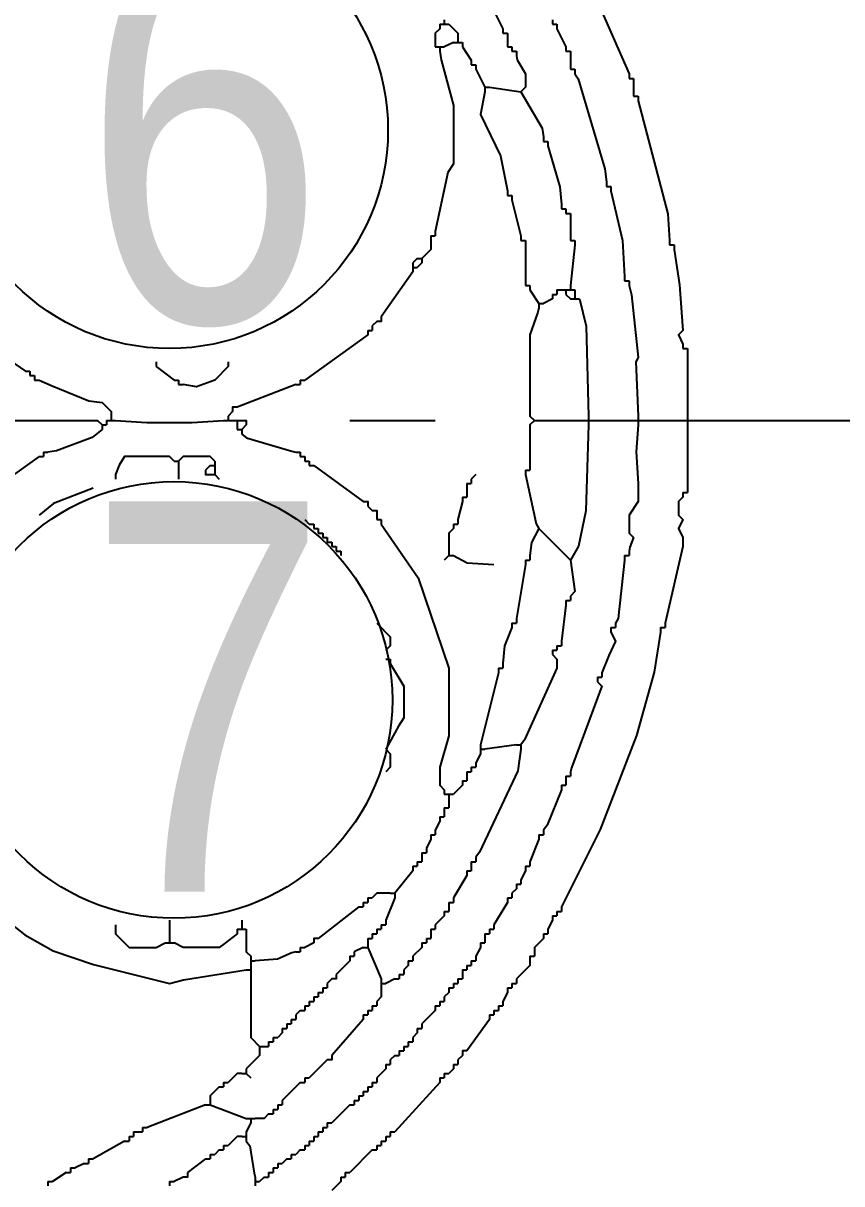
# Model space of a CAD drawing. Header units: millimetres. Extents: x -78 to 6757, y -2226 to 2184.
# Drawn here: x 70.36 to 82.1, y 1025.96 to 1042.61 of the extents above; entities that cross this region are included whole.
import ezdxf
from ezdxf.enums import TextEntityAlignment as Align

# ---------------------------------------------------------------- set-up
doc = ezdxf.new("R2010")
doc.units = ezdxf.units.MM
doc.layers.add('LAYER_0', color=7, linetype='Continuous')
doc.styles.get("Standard").update_dxf_attribs({"font": 'TIMES.TTF'})
doc.styles.add('TEXT', font='ARIAL.TTF', dxfattribs={"width": 0.8, "height": 4})
doc.linetypes.add('ZIPPED_TUBE', pattern='A,0.0001,-0.25,["~",Standard,S=1,R=0,X=-0.3,Y=-0.6],-0.25', length=0.5001)

# ---------------------------------------------------------------- blocks, each defined once
blk = doc.blocks.new('A$C31814A24')
at = {"color": 7, "linetype": 'Continuous'}
for points in [[(25.43, 22.337), (25.66, 21.876)], [(26.63, 22.153), (26.953, 21.414)], [(25.014, 21.922), (25.06, 21.922)], [(25.014, 21.922), (25.014, 21.876)], [(25.06, 21.968), (25.06, 21.922)], [(25.06, 21.922), (25.107, 21.922)], [(25.107, 21.922), (25.199, 21.83), (25.199, 21.784)], [(26.168, 21.968), (26.168, 21.922)], [(26.168, 21.922), (26.214, 21.922)], [(26.214, 21.922), (26.214, 21.876)], [(25.014, 21.876), (24.968, 21.83), (24.968, 21.737)], [(25.199, 21.784), (25.199, 21.737)], [(25.66, 21.876), (25.66, 21.83)], [(25.66, 21.83), (25.706, 21.83)], [(25.706, 21.83), (25.706, 21.784)], [(25.706, 21.784), (25.706, 21.737)], [(26.214, 21.876), (26.306, 21.691)], [(24.968, 21.737), (24.968, 21.691)], [(24.968, 21.691), (25.014, 21.691)], [(25.014, 21.691), (25.06, 21.691)], [(25.014, 21.691), (25.014, 21.645)], [(25.153, 21.737), (25.06, 21.691)], [(25.153, 21.737), (25.199, 21.737)], [(25.199, 21.737), (25.245, 21.737)], [(25.245, 21.737), (25.245, 21.691)], [(25.245, 21.691), (25.337, 21.553)], [(25.706, 21.737), (25.706, 21.691)], [(25.706, 21.691), (25.753, 21.691)], [(25.753, 21.691), (25.753, 21.645)], [(26.306, 21.691), (26.306, 21.645)], [(25.014, 21.645), (25.028, 21.557), (25.153, 21.091), (25.153, 20.491), (25.097, 20.404), (24.968, 19.799)], [(25.337, 21.553), (25.337, 21.507)], [(25.753, 21.645), (25.799, 21.645)], [(25.799, 21.645), (25.799, 21.599)], [(25.799, 21.599), (25.808, 21.557), (25.891, 21.414), (25.891, 21.276), (25.845, 21.23)], [(26.306, 21.645), (26.353, 21.645)], [(26.353, 21.645), (26.353, 21.599)], [(26.353, 21.599), (26.353, 21.507)], [(25.337, 21.507), (25.383, 21.507)], [(25.383, 21.507), (25.383, 21.461)], [(25.383, 21.461), (25.476, 21.276)], [(26.353, 21.507), (26.353, 21.461)], [(26.353, 21.461), (26.399, 21.461)], [(26.399, 21.461), (26.399, 21.414)], [(26.399, 21.414), (26.431, 21.364), (26.706, 20.441), (26.722, 20.307)], [(26.953, 21.414), (26.953, 21.368)], [(26.953, 21.368), (26.999, 21.368)], [(26.999, 21.368), (26.999, 21.322)], [(26.999, 21.322), (26.999, 21.23)], [(25.476, 21.23), (25.43, 20.999), (25.636, 20.574), (25.706, 20.214)], [(25.476, 21.276), (25.522, 21.276)], [(25.476, 21.276), (25.476, 21.23)], [(25.522, 21.276), (25.845, 21.23)], [(25.845, 21.23), (26.062, 20.856), (26.076, 20.768)], [(26.999, 21.23), (26.999, 21.184)], [(26.999, 21.184), (27.045, 21.184)], [(27.045, 21.184), (27.045, 21.137)], [(27.045, 21.137), (27.349, 19.981), (27.368, 19.707)], [(26.076, 20.768), (26.076, 20.722)], [(26.076, 20.722), (26.122, 20.722)], [(26.122, 20.722), (26.122, 20.676)], [(26.122, 20.676), (26.243, 20.257), (26.26, 20.076)], [(26.722, 20.307), (26.722, 20.261)], [(26.722, 20.261), (26.768, 20.261)], [(26.768, 20.261), (26.768, 20.214)], [(25.706, 20.214), (25.706, 20.168)], [(25.706, 20.168), (25.753, 20.168)], [(25.753, 20.168), (25.753, 20.122)], [(25.753, 20.122), (25.845, 19.753)], [(26.768, 20.214), (26.886, 19.705), (26.906, 19.338)], [(26.26, 20.076), (26.26, 20.03)], [(26.26, 20.03), (26.306, 20.03)], [(26.306, 20.03), (26.306, 19.984)], [(26.306, 19.984), (26.353, 19.984)], [(26.353, 19.984), (26.353, 19.938)], [(26.353, 19.938), (26.353, 19.753)], [(24.922, 19.753), (24.968, 19.753)], [(24.922, 19.753), (24.922, 19.707)], [(24.968, 19.799), (24.968, 19.753)], [(25.845, 19.753), (25.845, 19.707)], [(26.353, 19.753), (26.353, 19.707)], [(24.922, 19.707), (24.922, 19.614), (24.83, 19.522)], [(25.845, 19.707), (25.891, 19.707)], [(25.891, 19.707), (25.891, 19.661)], [(25.891, 19.661), (25.891, 19.291)], [(26.353, 19.707), (26.399, 19.707)], [(26.399, 19.661), (26.353, 19.245)], [(26.399, 19.707), (26.399, 19.661)], [(27.368, 19.707), (27.368, 19.661)], [(27.368, 19.661), (27.414, 19.661)], [(27.414, 19.661), (27.414, 19.614)], [(24.783, 19.522), (24.737, 19.476)], [(24.783, 19.522), (24.83, 19.522)], [(24.83, 19.522), (24.83, 19.476)], [(27.414, 19.614), (27.469, 19.25), (27.506, 18.784), (27.46, 18.738), (27.506, 18.645)], [(24.737, 19.476), (24.737, 19.43)], [(24.737, 19.43), (24.783, 19.43)], [(24.737, 19.43), (24.737, 19.384)], [(24.83, 19.476), (24.783, 19.43)], [(24.737, 19.384), (24.414, 18.922)], [(25.891, 19.291), (25.891, 19.245)], [(26.906, 19.338), (26.906, 19.291)], [(26.906, 19.291), (26.953, 19.291)], [(26.953, 19.291), (26.953, 19.245)], [(25.891, 19.245), (25.937, 19.245)], [(25.937, 19.245), (25.937, 19.199)], [(25.937, 19.199), (26.03, 19.061)], [(26.168, 19.153), (26.214, 19.153)], [(26.168, 19.153), (26.168, 19.107)], [(26.214, 19.199), (26.26, 19.199)], [(26.214, 19.199), (26.214, 19.153)], [(26.26, 19.199), (26.306, 19.199)], [(26.306, 19.199), (26.353, 19.199)], [(26.306, 19.199), (26.306, 19.153)], [(26.306, 19.153), (26.353, 19.107)], [(26.353, 19.245), (26.353, 19.199)], [(26.353, 19.199), (26.399, 19.199)], [(26.399, 19.199), (26.399, 19.153)], [(26.399, 19.153), (26.399, 19.107)], [(26.953, 19.245), (26.979, 19.15), (27.045, 18.507), (27.022, 18.461), (27.045, 17.907)], [(26.03, 19.061), (26.076, 19.061)], [(26.03, 19.061), (26.03, 19.015)], [(26.168, 19.107), (26.076, 19.061)], [(26.353, 19.107), (26.399, 19.107)], [(26.399, 19.107), (26.445, 19.107)], [(26.445, 19.107), (26.515, 18.829), (26.537, 17.907)], [(24.414, 18.922), (24.414, 18.876), (24.368, 18.876)], [(26.03, 19.015), (26.02, 18.973), (25.937, 18.738), (25.937, 17.907), (25.983, 17.861)], [(24.368, 18.876), (24.322, 18.83)], [(24.322, 18.83), (24.322, 18.784)], [(24.276, 18.738), (23.63, 18.276)], [(24.276, 18.784), (24.322, 18.784)], [(24.276, 18.784), (24.276, 18.738)], [(27.506, 18.645), (27.506, 18.599)], [(27.506, 18.599), (27.553, 18.599)], [(27.553, 18.599), (27.553, 18.553)], [(20.491, 18.553), (20.768, 18.368)], [(22.107, 18.461), (22.107, 18.415)], [(22.845, 18.461), (22.845, 18.415), (22.707, 18.276), (22.522, 18.207), (22.384, 18.23)], [(27.553, 18.553), (27.553, 17.907)], [(20.768, 18.368), (20.814, 18.368)], [(20.814, 18.368), (20.814, 18.322)], [(20.814, 18.322), (20.861, 18.322)], [(20.861, 18.322), (20.861, 18.276)], [(22.107, 18.415), (22.291, 18.276)], [(20.861, 18.276), (20.907, 18.276)], [(20.907, 18.276), (21.041, 18.216), (21.418, 18.062), (21.553, 18.045), (21.645, 17.953), (21.645, 17.907)], [(22.291, 18.276), (22.337, 18.276)], [(22.337, 18.276), (22.337, 18.23)], [(22.337, 18.23), (22.384, 18.23)], [(23.537, 18.23), (22.937, 17.999)], [(23.537, 18.23), (23.584, 18.23)], [(23.584, 18.276), (23.63, 18.276)], [(23.584, 18.276), (23.584, 18.23)], [(22.937, 17.999), (22.891, 17.999), (22.891, 17.953)], [(20.168, 17.861), (21.507, 17.861), (21.553, 17.815)], [(21.599, 17.861), (21.645, 17.861)], [(21.599, 17.861), (21.599, 17.815)], [(21.645, 17.907), (21.645, 17.861)], [(21.645, 17.861), (21.691, 17.861)], [(21.691, 17.861), (22.012, 17.841), (22.478, 17.841), (22.799, 17.861)], [(22.799, 17.861), (22.845, 17.861)], [(22.891, 17.953), (22.845, 17.907)], [(22.845, 17.907), (22.845, 17.861)], [(22.845, 17.861), (22.891, 17.861)], [(22.891, 17.861), (22.937, 17.861)], [(22.937, 17.861), (22.984, 17.861)], [(22.937, 17.861), (22.937, 17.815)], [(22.984, 17.861), (23.03, 17.861), (23.03, 17.815)], [(24.091, 17.861), (24.968, 17.861)], [(25.983, 17.861), (25.937, 17.815), (25.937, 17.399)], [(25.983, 17.861), (26.491, 17.861)], [(26.491, 17.861), (26.537, 17.861)], [(26.537, 17.907), (26.537, 17.861)], [(26.537, 17.861), (26.583, 17.861)], [(26.537, 17.861), (26.537, 17.815)], [(26.583, 17.861), (26.999, 17.861)], [(26.999, 17.861), (27.045, 17.861)], [(27.045, 17.907), (27.045, 17.861)], [(27.045, 17.861), (27.091, 17.861)], [(27.045, 17.861), (27.045, 17.815)], [(27.091, 17.861), (27.506, 17.861)], [(27.506, 17.861), (27.553, 17.861)], [(27.553, 17.907), (27.553, 17.861)], [(27.553, 17.861), (27.599, 17.861)], [(27.553, 17.861), (27.553, 17.815)], [(27.599, 17.861), (30.368, 17.861)], [(21.553, 17.768), (21.453, 17.687), (21.087, 17.551), (20.999, 17.538)], [(21.553, 17.815), (21.599, 17.815)], [(21.553, 17.815), (21.553, 17.768)], [(22.937, 17.815), (22.937, 17.768)], [(22.937, 17.768), (22.984, 17.768)], [(23.03, 17.815), (22.984, 17.768)], [(22.984, 17.768), (22.984, 17.722)], [(26.537, 17.815), (26.51, 16.935), (26.436, 16.573), (26.353, 16.43)], [(27.045, 17.815), (27.026, 17.54), (27.045, 17.215), (27.045, 17.03), (26.953, 16.892), (26.953, 16.707), (26.999, 16.661), (26.962, 16.564), (26.953, 16.522)], [(27.553, 17.815), (27.553, 17.168)], [(22.984, 17.722), (23.034, 17.685), (23.496, 17.547), (23.537, 17.538)], [(20.907, 17.491), (20.584, 17.261)], [(20.907, 17.491), (20.953, 17.491)], [(20.953, 17.538), (20.999, 17.538)], [(20.953, 17.538), (20.953, 17.491)], [(22.291, 17.445), (22.245, 17.491), (21.784, 17.491), (21.728, 17.404), (21.691, 17.307)], [(22.707, 17.445), (22.66, 17.491), (22.384, 17.491), (22.337, 17.445)], [(23.537, 17.538), (23.584, 17.538)], [(23.584, 17.538), (23.584, 17.491)], [(23.584, 17.491), (23.63, 17.491)], [(23.63, 17.491), (23.63, 17.445)], [(22.291, 17.445), (22.337, 17.445)], [(22.337, 17.445), (22.337, 17.399)], [(22.337, 17.399), (22.337, 17.261)], [(22.66, 17.399), (22.614, 17.353)], [(22.66, 17.399), (22.707, 17.399)], [(22.707, 17.445), (22.707, 17.399)], [(22.707, 17.399), (22.707, 17.353)], [(23.63, 17.445), (23.676, 17.445)], [(23.676, 17.445), (23.676, 17.399)], [(23.676, 17.399), (23.722, 17.399)], [(23.722, 17.399), (24.23, 17.03)], [(25.937, 17.399), (25.937, 17.353)], [(21.691, 17.307), (21.691, 17.261)], [(22.614, 17.353), (22.614, 17.307), (22.66, 17.307)], [(22.66, 17.307), (22.707, 17.307)], [(22.707, 17.353), (22.707, 17.307)], [(22.707, 17.307), (22.753, 17.261)], [(25.383, 17.307), (25.337, 17.261)], [(25.337, 17.261), (25.337, 17.215)], [(25.891, 17.353), (25.937, 17.353)], [(25.891, 17.353), (25.891, 17.307)], [(25.891, 17.307), (26, 16.803), (26.03, 16.753)], [(21.461, 17.168), (21.057, 17.01), (20.907, 16.892)], [(25.291, 17.215), (25.337, 17.215)], [(25.291, 17.215), (25.291, 17.168)], [(25.291, 17.168), (25.291, 17.122)], [(27.553, 17.168), (27.553, 17.122)], [(24.23, 17.03), (24.276, 17.03), (24.276, 16.984)], [(25.245, 17.03), (25.199, 16.845)], [(25.245, 17.076), (25.291, 17.076)], [(25.245, 17.076), (25.245, 17.03)], [(25.291, 17.122), (25.291, 17.076)], [(27.506, 17.076), (27.46, 17.03), (27.46, 16.892), (27.506, 16.845), (27.46, 16.753), (27.506, 16.661), (27.506, 16.568), (27.322, 15.784)], [(27.506, 17.122), (27.553, 17.122)], [(27.506, 17.122), (27.506, 17.076)], [(24.276, 16.984), (24.322, 16.938)], [(24.322, 16.938), (24.368, 16.938), (24.368, 16.892)], [(23.63, 16.845), (23.676, 16.799)], [(23.676, 16.799), (23.722, 16.799)], [(23.722, 16.799), (23.722, 16.753)], [(24.368, 16.892), (24.368, 16.845)], [(24.368, 16.845), (24.414, 16.845)], [(24.414, 16.845), (24.414, 16.799)], [(24.414, 16.799), (24.793, 16.25), (25.107, 15.322), (25.107, 14.63), (25.014, 14.307), (25.014, 14.122), (25.06, 14.076)], [(25.153, 16.799), (25.199, 16.799)], [(25.153, 16.799), (25.153, 16.753)], [(25.199, 16.845), (25.199, 16.799)], [(23.722, 16.753), (23.768, 16.753)], [(23.768, 16.753), (23.768, 16.707)], [(23.768, 16.707), (23.814, 16.707)], [(23.814, 16.707), (23.814, 16.661)], [(23.814, 16.661), (23.86, 16.661)], [(23.86, 16.661), (23.86, 16.615)], [(25.153, 16.753), (25.107, 16.707), (25.107, 16.522)], [(26.03, 16.753), (25.954, 16.611), (25.937, 16.476)], [(26.03, 16.753), (26.353, 16.43)], [(23.86, 16.615), (23.907, 16.615)], [(23.907, 16.615), (23.907, 16.568)], [(23.907, 16.568), (23.953, 16.568)], [(23.953, 16.568), (23.953, 16.522)], [(23.953, 16.522), (23.999, 16.522)], [(23.999, 16.522), (23.999, 16.476)], [(25.107, 16.476), (25.06, 16.43)], [(25.107, 16.522), (25.107, 16.476)], [(25.107, 16.476), (25.153, 16.476)], [(25.153, 16.476), (25.294, 16.403), (25.568, 16.384)], [(25.891, 16.43), (25.937, 16.43)], [(25.891, 16.43), (25.891, 16.384)], [(25.937, 16.476), (25.937, 16.43)], [(26.353, 16.43), (26.399, 16.107), (26.353, 16.061)], [(26.906, 16.43), (26.842, 15.833), (26.814, 15.784)], [(26.906, 16.476), (26.953, 16.476)], [(26.906, 16.476), (26.906, 16.43)], [(26.953, 16.522), (26.953, 16.476)], [(25.891, 16.384), (25.799, 15.83)], [(26.353, 16.061), (26.353, 16.015)], [(26.306, 15.968), (26.26, 15.599)], [(26.306, 16.015), (26.353, 16.015)], [(26.306, 16.015), (26.306, 15.968)], [(25.799, 15.83), (25.799, 15.784)], [(24.368, 15.784), (24.507, 15.645), (24.507, 15.553), (24.46, 15.507)], [(25.753, 15.738), (25.678, 15.55), (25.66, 15.369)], [(25.753, 15.784), (25.799, 15.784)], [(25.753, 15.784), (25.753, 15.738)], [(26.768, 15.738), (26.814, 15.738)], [(26.768, 15.738), (26.768, 15.692)], [(26.814, 15.784), (26.814, 15.738)], [(27.276, 15.738), (27.322, 15.738)], [(27.276, 15.738), (27.276, 15.692)], [(27.322, 15.784), (27.322, 15.738)], [(27.276, 15.692), (27.212, 15.28), (27.105, 14.902), (27.029, 14.634), (26.657, 13.67), (26.26, 12.876)], [(26.26, 15.599), (26.26, 15.553)], [(26.768, 15.692), (26.814, 15.599), (26.746, 15.451), (26.676, 15.276)], [(26.168, 15.507), (26.214, 15.507)], [(26.168, 15.507), (26.168, 15.461)], [(26.214, 15.553), (26.26, 15.553)], [(26.214, 15.553), (26.214, 15.507)], [(24.46, 15.415), (24.507, 15.415)], [(24.507, 15.369), (24.645, 15.138), (24.645, 14.815), (24.59, 14.727), (24.46, 14.492)], [(24.507, 15.415), (24.507, 15.369)], [(25.66, 15.369), (25.66, 15.322)], [(26.168, 15.461), (26.214, 15.415), (26.214, 15.322), (25.882, 14.589), (25.845, 14.538)], [(25.614, 15.276), (25.43, 14.538)], [(25.614, 15.322), (25.66, 15.322)], [(25.614, 15.322), (25.614, 15.276)], [(26.63, 15.23), (26.676, 15.23)], [(26.63, 15.23), (26.63, 15.184)], [(26.676, 15.276), (26.676, 15.23)], [(26.63, 15.184), (26.676, 15.138), (26.362, 14.302), (26.353, 14.261)], [(25.43, 14.538), (25.43, 14.492)], [(25.799, 14.538), (25.476, 14.492)], [(25.799, 14.538), (25.845, 14.538)], [(25.845, 14.538), (25.845, 14.492)], [(24.46, 14.492), (24.507, 14.445), (24.507, 14.307), (24.46, 14.261)], [(25.845, 14.492), (25.814, 14.27), (25.42, 13.435), (25.383, 13.384)], [(25.43, 14.445), (25.383, 14.353)], [(25.43, 14.492), (25.476, 14.492)], [(25.43, 14.492), (25.43, 14.445)], [(25.337, 14.307), (25.383, 14.307)], [(25.337, 14.307), (25.337, 14.261)], [(25.383, 14.353), (25.383, 14.307)], [(25.245, 14.169), (25.291, 14.169)], [(25.245, 14.169), (25.245, 14.122)], [(25.291, 14.261), (25.337, 14.261)], [(25.291, 14.261), (25.291, 14.215)], [(25.291, 14.215), (25.291, 14.169)], [(26.306, 14.215), (26.353, 14.215)], [(26.306, 14.215), (26.306, 14.169)], [(26.306, 14.169), (26.306, 14.122)], [(26.353, 14.261), (26.353, 14.215)], [(25.06, 14.076), (25.06, 14.03)], [(25.245, 14.122), (25.153, 14.03)], [(26.26, 14.076), (26.113, 13.712), (26.076, 13.661)], [(26.26, 14.122), (26.306, 14.122)], [(26.26, 14.122), (26.26, 14.076)], [(25.06, 14.03), (25.107, 14.03)], [(25.107, 14.03), (25.153, 14.03)], [(25.107, 14.03), (25.107, 13.984)], [(25.107, 13.984), (25.107, 13.938)], [(25.107, 13.938), (25.107, 13.892)], [(25.014, 13.799), (25.06, 13.799)], [(25.014, 13.799), (25.014, 13.753)], [(25.06, 13.892), (25.107, 13.892)], [(25.06, 13.892), (25.06, 13.846)], [(25.06, 13.846), (25.06, 13.799)], [(25.014, 13.753), (24.968, 13.661)], [(24.922, 13.569), (24.876, 13.476)], [(24.922, 13.615), (24.968, 13.615)], [(24.922, 13.615), (24.922, 13.569)], [(24.968, 13.661), (24.968, 13.615)], [(26.03, 13.569), (25.937, 13.338)], [(26.03, 13.615), (26.076, 13.615)], [(26.03, 13.615), (26.03, 13.569)], [(26.076, 13.661), (26.076, 13.615)], [(24.876, 13.476), (24.876, 13.43)], [(24.783, 13.338), (24.83, 13.338)], [(24.783, 13.338), (24.783, 13.292)], [(24.83, 13.43), (24.876, 13.43)], [(24.83, 13.43), (24.83, 13.384)], [(24.83, 13.384), (24.83, 13.338)], [(25.337, 13.338), (25.383, 13.338)], [(25.337, 13.338), (25.337, 13.292)], [(25.383, 13.384), (25.383, 13.338)], [(25.937, 13.338), (25.937, 13.292)], [(20.076, 13.246), (20.205, 13.056), (20.214, 13.015), (20.761, 12.589), (21.052, 12.425), (21.465, 12.286), (22.245, 12.092), (22.388, 12.129), (23.03, 12.23)], [(24.737, 13.246), (24.553, 13.015)], [(24.737, 13.292), (24.783, 13.292)], [(24.737, 13.292), (24.737, 13.246)], [(25.291, 13.246), (25.337, 13.246)], [(25.291, 13.246), (25.291, 13.199)], [(25.337, 13.292), (25.337, 13.246)], [(25.891, 13.246), (25.845, 13.153)], [(25.891, 13.292), (25.937, 13.292)], [(25.891, 13.292), (25.891, 13.246)], [(25.291, 13.199), (25.153, 12.969)], [(25.799, 13.107), (25.845, 13.107)], [(25.799, 13.107), (25.799, 13.061)], [(25.845, 13.153), (25.845, 13.107)], [(24.276, 12.969), (24.322, 12.969)], [(24.276, 12.969), (24.276, 12.922)], [(24.507, 13.015), (24.368, 13.015), (24.322, 12.969)], [(24.553, 12.969), (24.46, 12.738)], [(24.507, 13.015), (24.553, 13.015)], [(24.553, 13.015), (24.553, 12.969)], [(25.153, 12.969), (25.153, 12.922)], [(25.706, 12.969), (25.753, 12.969)], [(25.706, 12.969), (25.706, 12.922)], [(25.799, 13.061), (25.753, 13.015)], [(25.753, 13.015), (25.753, 12.969)], [(24.183, 12.876), (23.768, 12.553)], [(24.183, 12.876), (24.23, 12.876)], [(24.23, 12.922), (24.276, 12.922)], [(24.23, 12.922), (24.23, 12.876)], [(25.107, 12.922), (25.153, 12.922)], [(25.107, 12.922), (25.107, 12.876)], [(25.107, 12.876), (25.107, 12.83)], [(25.706, 12.922), (25.568, 12.692)], [(26.26, 12.876), (26.26, 12.83)], [(22.245, 12.738), (22.245, 12.692)], [(22.984, 12.738), (22.984, 12.692)], [(24.46, 12.738), (24.46, 12.692)], [(25.06, 12.784), (24.968, 12.692)], [(25.06, 12.83), (25.107, 12.83)], [(25.06, 12.83), (25.06, 12.784)], [(26.168, 12.738), (26.122, 12.646)], [(26.168, 12.784), (26.214, 12.784)], [(26.168, 12.784), (26.168, 12.738)], [(26.214, 12.83), (26.26, 12.83)], [(26.214, 12.83), (26.214, 12.784)], [(21.691, 12.692), (21.691, 12.599), (21.83, 12.461), (22.107, 12.461), (22.199, 12.507)], [(22.245, 12.692), (22.245, 12.553)], [(22.937, 12.646), (22.984, 12.646)], [(22.937, 12.646), (22.937, 12.599)], [(22.984, 12.692), (22.984, 12.646)], [(22.984, 12.646), (23.03, 12.646)], [(23.03, 12.646), (23.03, 12.599)], [(24.368, 12.646), (24.414, 12.646)], [(24.368, 12.646), (24.368, 12.599)], [(24.414, 12.692), (24.46, 12.692)], [(24.414, 12.692), (24.414, 12.646)], [(24.922, 12.646), (24.968, 12.646)], [(24.922, 12.646), (24.922, 12.599)], [(24.968, 12.692), (24.968, 12.646)], [(25.522, 12.646), (25.568, 12.646)], [(25.522, 12.646), (25.522, 12.599)], [(25.568, 12.692), (25.568, 12.646)], [(26.122, 12.646), (26.122, 12.599)], [(22.199, 12.507), (22.245, 12.507)], [(22.245, 12.553), (22.245, 12.507)], [(22.245, 12.507), (22.291, 12.507)], [(22.937, 12.599), (22.804, 12.498), (22.753, 12.461), (22.384, 12.461), (22.291, 12.507)], [(23.03, 12.599), (23.03, 12.415), (23.076, 12.369)], [(23.722, 12.507), (23.63, 12.461)], [(23.768, 12.553), (23.722, 12.553), (23.722, 12.507)], [(24.276, 12.553), (24.322, 12.553)], [(24.276, 12.553), (24.276, 12.507)], [(24.276, 12.507), (24.276, 12.461)], [(24.322, 12.599), (24.368, 12.599)], [(24.322, 12.599), (24.322, 12.553)], [(24.83, 12.507), (24.876, 12.507)], [(24.83, 12.507), (24.83, 12.461)], [(24.876, 12.553), (24.922, 12.553)], [(24.876, 12.553), (24.876, 12.507)], [(24.922, 12.599), (24.922, 12.553)], [(25.43, 12.507), (25.476, 12.507)], [(25.43, 12.507), (25.43, 12.461)], [(25.476, 12.599), (25.522, 12.599)], [(25.476, 12.599), (25.476, 12.553)], [(25.476, 12.553), (25.476, 12.507)], [(26.076, 12.553), (25.983, 12.461), (25.983, 12.415)], [(26.076, 12.599), (26.122, 12.599)], [(26.076, 12.599), (26.076, 12.553)], [(23.537, 12.415), (23.496, 12.406), (23.35, 12.341), (23.122, 12.323)], [(23.537, 12.415), (23.584, 12.415)], [(23.584, 12.461), (23.63, 12.461)], [(23.584, 12.461), (23.584, 12.415)], [(24.23, 12.461), (24.137, 12.415)], [(24.137, 12.415), (24.137, 12.369)], [(24.23, 12.461), (24.276, 12.461)], [(24.276, 12.461), (24.414, 12.138)], [(24.83, 12.461), (24.737, 12.369)], [(25.43, 12.461), (25.383, 12.369)], [(25.983, 12.415), (25.983, 12.369)], [(23.076, 12.369), (23.076, 12.323)], [(23.076, 12.323), (23.122, 12.323)], [(23.076, 12.323), (23.076, 12.276)], [(23.076, 12.276), (23.076, 12.23)], [(24.091, 12.323), (23.953, 12.184)], [(24.091, 12.369), (24.137, 12.369)], [(24.091, 12.369), (24.091, 12.323)], [(24.691, 12.276), (24.645, 12.23)], [(24.691, 12.323), (24.737, 12.323)], [(24.691, 12.323), (24.691, 12.276)], [(24.737, 12.369), (24.737, 12.323)], [(25.291, 12.276), (25.337, 12.276)], [(25.291, 12.276), (25.291, 12.23)], [(25.337, 12.323), (25.383, 12.323)], [(25.337, 12.323), (25.337, 12.276)], [(25.383, 12.369), (25.383, 12.323)], [(25.937, 12.323), (25.937, 12.276), (25.799, 12.138)], [(25.937, 12.369), (25.983, 12.369)], [(25.937, 12.369), (25.937, 12.323)], [(23.03, 12.23), (23.076, 12.23)], [(23.076, 12.23), (23.076, 12.184)], [(23.076, 12.184), (23.076, 11.538), (23.168, 11.446)], [(23.907, 12.138), (23.86, 12.092)], [(23.953, 12.184), (23.953, 12.138), (23.907, 12.138)], [(24.414, 12.138), (24.414, 12.092)], [(24.553, 12.138), (24.46, 12.092)], [(24.553, 12.138), (24.599, 12.138)], [(24.599, 12.184), (24.645, 12.184)], [(24.599, 12.184), (24.599, 12.138)], [(24.645, 12.23), (24.645, 12.184)], [(25.199, 12.138), (25.245, 12.138)], [(25.199, 12.138), (25.199, 12.092)], [(25.245, 12.23), (25.291, 12.23)], [(25.245, 12.23), (25.245, 12.184)], [(25.245, 12.184), (25.245, 12.138)], [(25.799, 12.138), (25.799, 12.092)], [(23.814, 12.046), (23.86, 12.046)], [(23.814, 12.046), (23.814, 11.999)], [(23.86, 12.092), (23.86, 12.046)], [(24.414, 12.046), (24.414, 11.953), (24.368, 11.907)], [(24.414, 12.092), (24.46, 12.092)], [(24.414, 12.092), (24.414, 12.046)], [(25.107, 12.046), (25.153, 12.046)], [(25.107, 12.046), (25.107, 11.999)], [(25.153, 12.092), (25.199, 12.092)], [(25.153, 12.092), (25.153, 12.046)], [(25.706, 12.046), (25.753, 12.046)], [(25.706, 12.046), (25.706, 11.999)], [(25.753, 12.092), (25.799, 12.092)], [(25.753, 12.092), (25.753, 12.046)], [(23.676, 11.907), (23.722, 11.907)], [(23.676, 11.907), (23.676, 11.861)], [(23.722, 11.953), (23.768, 11.953)], [(23.722, 11.953), (23.722, 11.907)], [(23.768, 11.999), (23.814, 11.999)], [(23.768, 11.999), (23.768, 11.953)], [(24.368, 11.907), (24.368, 11.861)], [(25.014, 11.907), (25.06, 11.907)], [(25.014, 11.907), (25.014, 11.861)], [(25.107, 11.999), (25.06, 11.953)], [(25.06, 11.953), (25.06, 11.907)], [(25.706, 11.999), (25.66, 11.907)], [(25.66, 11.907), (25.66, 11.861)], [(23.584, 11.815), (23.537, 11.769)], [(23.584, 11.815), (23.63, 11.815)], [(23.63, 11.861), (23.676, 11.861)], [(23.63, 11.861), (23.63, 11.815)], [(24.276, 11.815), (24.322, 11.815)], [(24.276, 11.815), (24.276, 11.769)], [(24.322, 11.861), (24.368, 11.861)], [(24.322, 11.861), (24.322, 11.815)], [(24.968, 11.815), (24.83, 11.676)], [(24.968, 11.861), (25.014, 11.861)], [(24.968, 11.861), (24.968, 11.815)], [(25.568, 11.815), (25.614, 11.815)], [(25.568, 11.815), (25.568, 11.769)], [(25.614, 11.861), (25.66, 11.861)], [(25.614, 11.861), (25.614, 11.815)], [(23.445, 11.676), (23.491, 11.676)], [(23.445, 11.676), (23.445, 11.63)], [(23.491, 11.723), (23.537, 11.723)], [(23.491, 11.723), (23.491, 11.676)], [(23.537, 11.769), (23.537, 11.723)], [(24.23, 11.723), (23.907, 11.353)], [(24.23, 11.769), (24.276, 11.769)], [(24.23, 11.769), (24.23, 11.723)], [(24.83, 11.676), (24.83, 11.63)], [(25.522, 11.723), (25.291, 11.399)], [(25.522, 11.769), (25.568, 11.769)], [(25.522, 11.769), (25.522, 11.723)], [(23.399, 11.584), (23.353, 11.538)], [(23.399, 11.63), (23.445, 11.63)], [(23.399, 11.63), (23.399, 11.584)], [(24.783, 11.584), (24.737, 11.538)], [(24.783, 11.63), (24.83, 11.63)], [(24.783, 11.63), (24.783, 11.584)], [(23.168, 11.446), (23.214, 11.446)], [(23.168, 11.446), (23.168, 11.399)], [(23.214, 11.446), (23.26, 11.446)], [(23.26, 11.492), (23.307, 11.492)], [(23.26, 11.492), (23.26, 11.446)], [(23.307, 11.538), (23.353, 11.538)], [(23.307, 11.538), (23.307, 11.492)], [(24.645, 11.446), (24.691, 11.446)], [(24.645, 11.446), (24.645, 11.399)], [(24.691, 11.492), (24.737, 11.492)], [(24.691, 11.492), (24.691, 11.446)], [(24.737, 11.538), (24.737, 11.492)], [(23.168, 11.399), (23.168, 11.353), (23.03, 11.215)], [(23.86, 11.307), (23.676, 11.123)], [(23.907, 11.353), (23.907, 11.307), (23.86, 11.307)], [(24.553, 11.353), (24.507, 11.307)], [(24.507, 11.307), (24.507, 11.261)], [(24.553, 11.353), (24.599, 11.353)], [(24.599, 11.399), (24.645, 11.399)], [(24.599, 11.399), (24.599, 11.353)], [(25.245, 11.353), (25.199, 11.307)], [(25.199, 11.307), (25.199, 11.261)], [(25.291, 11.399), (25.245, 11.399), (25.245, 11.353)], [(23.03, 11.215), (23.03, 11.169)], [(24.46, 11.215), (24.368, 11.123)], [(24.46, 11.261), (24.507, 11.261)], [(24.46, 11.261), (24.46, 11.215)], [(25.153, 11.215), (25.107, 11.169)], [(25.153, 11.261), (25.199, 11.261)], [(25.153, 11.261), (25.153, 11.215)], [(22.799, 11.076), (22.845, 11.076)], [(22.799, 11.076), (22.799, 11.03)], [(22.984, 11.169), (22.937, 11.169), (22.845, 11.076)], [(22.984, 11.169), (23.03, 11.169)], [(23.03, 11.169), (23.076, 11.123)], [(23.584, 11.076), (23.399, 10.892)], [(23.584, 11.076), (23.63, 11.076)], [(23.63, 11.123), (23.676, 11.123)], [(23.63, 11.123), (23.63, 11.076)], [(24.322, 11.076), (24.368, 11.076)], [(24.322, 11.076), (24.322, 11.03)], [(24.368, 11.123), (24.368, 11.076)], [(25.014, 11.076), (24.553, 10.569)], [(25.014, 11.123), (25.06, 11.123)], [(25.014, 11.123), (25.014, 11.076)], [(25.06, 11.169), (25.107, 11.169)], [(25.06, 11.169), (25.06, 11.123)], [(22.753, 11.03), (22.66, 10.938), (22.66, 10.892)], [(22.753, 11.03), (22.799, 11.03)], [(24.23, 10.984), (24.276, 10.984)], [(24.23, 10.984), (24.23, 10.938)], [(24.276, 11.03), (24.322, 11.03)], [(24.276, 11.03), (24.276, 10.984)], [(22.614, 10.846), (22.014, 10.615)], [(22.614, 10.846), (22.66, 10.846)], [(22.66, 10.892), (22.66, 10.846)], [(22.66, 10.846), (23.03, 10.707)], [(23.353, 10.846), (23.399, 10.846)], [(23.353, 10.846), (23.353, 10.799)], [(23.399, 10.892), (23.399, 10.846)], [(24.091, 10.846), (23.907, 10.661)], [(24.091, 10.846), (24.137, 10.846)], [(24.137, 10.892), (24.183, 10.892)], [(24.137, 10.892), (24.137, 10.846)], [(24.183, 10.938), (24.23, 10.938)], [(24.183, 10.938), (24.183, 10.892)], [(23.03, 10.707), (23.076, 10.707)], [(23.076, 10.707), (23.122, 10.707)], [(23.076, 10.707), (23.076, 10.661)], [(23.26, 10.753), (23.214, 10.707), (23.122, 10.707)], [(23.26, 10.753), (23.307, 10.753)], [(23.307, 10.799), (23.353, 10.799)], [(23.307, 10.799), (23.307, 10.753)], [(21.968, 10.615), (22.014, 10.615)], [(21.968, 10.615), (21.968, 10.569)], [(23.076, 10.661), (23.03, 10.569)], [(23.814, 10.615), (23.86, 10.615)], [(23.814, 10.615), (23.814, 10.569)], [(23.86, 10.661), (23.907, 10.661)], [(23.86, 10.661), (23.86, 10.615)], [(21.784, 10.476), (21.461, 10.292)], [(21.784, 10.476), (21.83, 10.476)], [(21.83, 10.523), (21.876, 10.523)], [(21.83, 10.523), (21.83, 10.476)], [(21.876, 10.569), (21.922, 10.569)], [(21.876, 10.569), (21.876, 10.523)], [(21.922, 10.569), (21.968, 10.569)], [(22.984, 10.523), (22.937, 10.523), (22.845, 10.43)], [(22.984, 10.523), (23.03, 10.523)], [(23.03, 10.569), (23.03, 10.523)], [(23.03, 10.523), (23.03, 10.476)], [(23.03, 10.476), (23.067, 10.426), (23.111, 10.146), (23.122, 10.107)], [(23.676, 10.476), (23.722, 10.476)], [(23.676, 10.476), (23.676, 10.43)], [(23.722, 10.523), (23.768, 10.523)], [(23.722, 10.523), (23.722, 10.476)], [(23.768, 10.569), (23.814, 10.569)], [(23.768, 10.569), (23.768, 10.523)], [(24.414, 10.476), (24.46, 10.476)], [(24.414, 10.476), (24.414, 10.43)], [(24.46, 10.523), (24.507, 10.523)], [(24.46, 10.523), (24.46, 10.476)], [(24.507, 10.569), (24.553, 10.569)], [(24.507, 10.569), (24.507, 10.523)], [(22.753, 10.384), (22.707, 10.338)], [(22.753, 10.384), (22.799, 10.384)], [(22.799, 10.43), (22.845, 10.43)], [(22.799, 10.43), (22.799, 10.384)], [(23.584, 10.384), (23.537, 10.338)], [(23.584, 10.384), (23.63, 10.384)], [(23.63, 10.43), (23.676, 10.43)], [(23.63, 10.43), (23.63, 10.384)], [(24.322, 10.384), (24.091, 10.153)], [(24.322, 10.384), (24.368, 10.384)], [(24.368, 10.43), (24.414, 10.43)], [(24.368, 10.43), (24.368, 10.384)], [(21.368, 10.246), (21.276, 10.2)], [(21.368, 10.246), (21.414, 10.246)], [(21.414, 10.292), (21.461, 10.292)], [(21.414, 10.292), (21.414, 10.246)], [(22.614, 10.292), (22.43, 10.153)], [(22.614, 10.292), (22.66, 10.292)], [(22.66, 10.338), (22.707, 10.338)], [(22.66, 10.338), (22.66, 10.292)], [(23.353, 10.246), (23.399, 10.246)], [(23.353, 10.246), (23.353, 10.2)], [(23.445, 10.292), (23.399, 10.246)], [(23.445, 10.292), (23.491, 10.292)], [(23.491, 10.338), (23.537, 10.338)], [(23.491, 10.338), (23.491, 10.292)], [(21.184, 10.153), (21.045, 10.061)], [(21.184, 10.153), (21.23, 10.153)], [(21.23, 10.2), (21.276, 10.2)], [(21.23, 10.2), (21.23, 10.153)], [(22.43, 10.153), (22.43, 10.107), (22.384, 10.107)], [(23.26, 10.153), (23.307, 10.153)], [(23.26, 10.153), (23.26, 10.107)], [(23.307, 10.2), (23.353, 10.2)], [(23.307, 10.2), (23.307, 10.153)], [(24.045, 10.153), (24.091, 10.153)], [(24.045, 10.153), (24.045, 10.107)], [(20.999, 10.061), (21.045, 10.061)], [(20.999, 10.061), (20.999, 10.015)], [(22.245, 10.061), (22.291, 10.061)], [(22.245, 10.061), (22.245, 10.015)], [(22.384, 10.107), (22.291, 10.061)], [(23.122, 10.107), (23.122, 10.061)], [(23.122, 10.061), (23.168, 10.061)], [(23.122, 10.061), (23.122, 10.015)], [(23.214, 10.107), (23.168, 10.061)], [(23.214, 10.107), (23.26, 10.107)], [(23.999, 10.061), (23.907, 9.969)], [(23.999, 10.107), (24.045, 10.107)], [(23.999, 10.107), (23.999, 10.061)]]:
    blk.add_lwpolyline(points, dxfattribs=at)
at = {"linetype": 'Continuous'}
for centre in [(22.245, 20.837), (22.29, 14.997)]:
    blk.add_circle(centre, 2.238, dxfattribs=at)
at = {"color": 7, "linetype": 'Continuous', "style": 'TEXT', "width": 0.8}
for s, p in [('6', (22.594, 20.872)), ('7', (22.639, 15.031))]:
    blk.add_text(s, height=4, dxfattribs=at).set_placement(p, align=Align.MIDDLE_CENTER)
blk = doc.blocks.new('418000670')
at = {"layer": 'LAYER_0', "color": 7, "linetype": 'Continuous', "xscale": 1.400000000000006, "yscale": 1.399999999999999, "zscale": 1.4}
blk.add_blockref('A$C31814A24', (121.627, 24.318), dxfattribs=at)

msp = doc.modelspace()

# ---------------------------------------------------------------- block references
at = {"linetype": 'ZIPPED_TUBE'}
msp.add_blockref('418000670', (-80.311, 987.586), dxfattribs=at)

doc.saveas('drawing.dxf')
